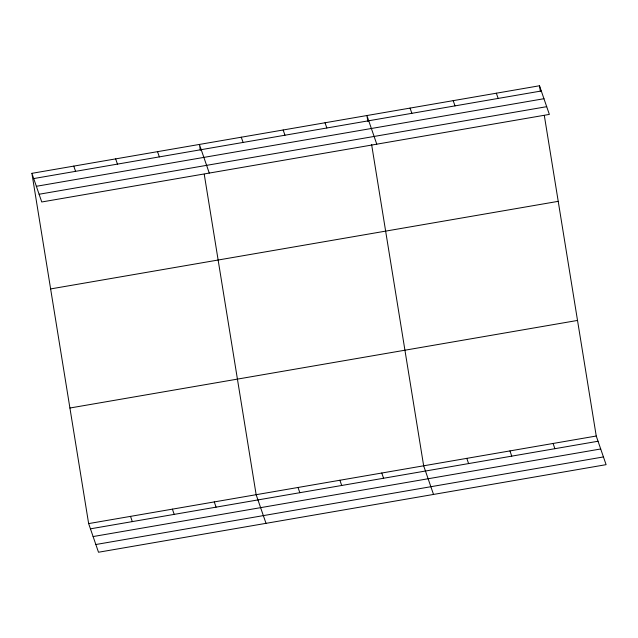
<?xml version="1.0" encoding="UTF-8"?>
<svg xmlns="http://www.w3.org/2000/svg" width="638" height="638" viewBox="0 0 638 638"><rect width="100%" height="100%" fill="white"/><g stroke="black" fill="none" stroke-linecap="round" stroke-linejoin="round"><path stroke-width="0.96" d="M31.9 173.337L539.493 85.763L549.358 114.401L41.757 201.975L31.9 173.337L88.642 523.599L98.507 552.237L606.1 464.663L596.243 436.025L544.334 115.622M33.702 178.568L541.295 90.987M36.358 186.296L543.959 98.715M39.101 194.255L546.694 106.674M50.625 288.926L558.218 201.345M69.917 408.017L577.518 320.435M88.642 523.599L596.243 436.025M90.444 528.83L598.037 441.249M93.1 536.558L600.701 448.977M95.844 544.517L603.436 456.936M496.348 93.204L498.15 98.435M453.203 100.652L455.006 105.876M553.09 443.466L554.893 448.697M410.059 108.093L411.861 113.325M509.945 450.906L511.748 456.138M376.771 144.18L366.914 115.542L367.847 121.316M466.801 458.355L468.603 463.587M325.037 122.767L326.839 127.991M433.521 494.434L423.656 465.796L371.595 144.435M283.16 129.993L284.963 135.216M381.779 473.021L383.582 478.253M241.284 137.21L243.086 142.441M339.902 480.247L341.705 485.478M209.264 173.073L199.407 144.435L200.34 150.217M298.026 487.472L299.828 492.703M157.53 151.661L159.333 156.892M266.014 523.335L256.149 494.697L204.248 174.302M115.653 158.886L117.456 164.118M214.272 501.923L216.075 507.154M73.777 166.111L75.579 171.343M172.396 509.148L174.198 514.38M130.519 516.373L132.321 521.605M539.493 85.763L540.434 91.537"/></g></svg>
